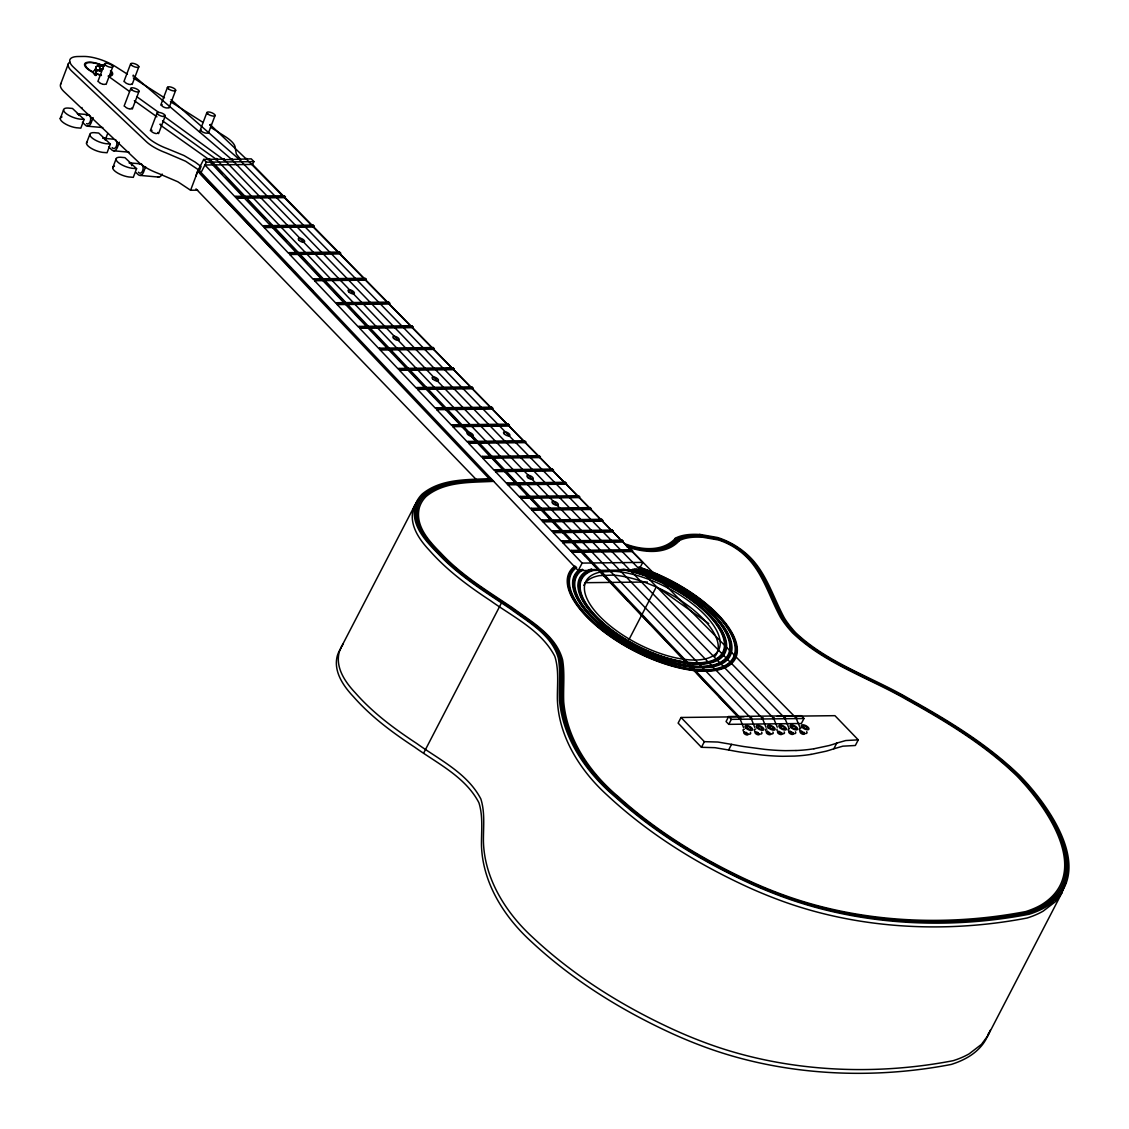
<?xml version="1.0" encoding="UTF-8"?>
<svg xmlns="http://www.w3.org/2000/svg" width="1129" height="1129" viewBox="0 0 1129 1129"><rect width="100%" height="100%" fill="white"/><g stroke="black" fill="none" stroke-linecap="round" stroke-linejoin="round"><path stroke-width="1.5" d="M761.779 718.806L762.851 718.51L761.962 718.707M772.942 718.467L774.198 717.804L773.026 718.665M795.522 718.115L796.651 717.748L795.578 717.973M207.962 159.711L208.343 158.991M784.316 718.411L785.474 717.861L784.345 718.115M95.499 68.657L94.737 69.871M95.979 66.879L96.021 69.349M1065.607 882.934L1061.839 892.983L987.889 1035.646L981.482 1044.353L969.218 1053.794A246.207 104.447 27.4 0 1 953.186 1060.681C871.235 1076.501 782.228 1071.76 703.79 1042.152A211.377 89.671 27.4 0 1 673.787 1029.704C622.587 1006.207 574.125 976.063 532.86 937.493C505.947 912.98 484.383 878.729 483.424 841.472C483.283 827.317 485.202 812.725 480.869 798.993C467.477 773.167 439.336 759.732 416.643 743.418C394.501 728.868 372.993 712.978 355.423 692.966C345.361 682.311 335.257 667.803 339.166 652.379A144.935 61.474 27.4 0 1 343.258 643.967M246.574 159.231C246.969 157.552 244.443 159.697 246.785 158.526M988.75 1032.852C985.335 1043.619 976.924 1052.073 967.271 1057.548A246.207 104.447 27.4 0 1 951.239 1064.435C869.288 1080.255 780.28 1075.514 701.843 1045.906A211.377 89.671 27.4 0 1 671.84 1033.458C620.64 1009.961 572.177 979.817 530.912 941.247C504 916.734 482.436 882.483 481.476 845.226C481.335 831.071 483.254 816.479 478.922 802.747C465.529 776.921 437.403 763.486 414.696 747.172C392.553 732.622 371.046 716.732 353.476 696.72C343.414 686.065 333.309 671.557 337.218 656.132A144.935 61.474 27.4 0 1 341.311 647.736M990.274 1030.212L987.889 1035.646M60.613 84.223L68.389 63.704M60.246 118.63L63.534 109.95M97.87 81.528L104.588 63.817M84.111 119.462L81.584 119.237A11.756 4.022 20.7 0 1 65.214 112.787A11.756 4.022 20.7 0 1 69.942 108.229L72.468 108.455L84.111 119.462L80.822 128.156L78.296 127.916A11.756 4.022 20.7 0 1 63.93 123.047A11.756 4.022 20.7 0 1 62.01 116.936M93.128 117.599L91.012 123.174A6.591 3.923 -84.9 0 1 85.959 125.658L82.389 122.271M106.098 84.421L112.801 66.71M86.481 143.228L89.77 134.549M123.908 81.598L130.625 63.873M105.717 138.669L107.594 133.744M132.135 84.492L138.839 66.766M124.105 106.126L130.823 88.415M110.346 144.06L107.82 143.835A11.756 4.022 20.7 0 1 91.449 137.385A11.756 4.022 20.7 0 1 96.177 132.827L98.703 133.053L110.346 144.06L107.057 152.754L104.531 152.528A11.756 4.022 20.7 0 1 91.393 148.421A11.756 4.022 20.7 0 1 86.947 142.198M119.364 142.198L117.247 147.772A6.591 3.923 -84.9 0 1 112.194 150.256L108.624 146.869M132.333 109.019L139.036 91.308M112.717 167.826L116.005 159.147M150.34 130.724L157.058 113.013M136.581 168.658L134.055 168.433A11.756 4.022 20.7 0 1 117.684 161.983A11.756 4.022 20.7 0 1 122.412 157.425L124.938 157.651L136.581 168.658L133.293 177.352L130.766 177.126A11.756 4.022 20.7 0 1 116.4 172.243A11.756 4.022 20.7 0 1 114.481 166.132M160.755 105.124L167.459 87.413M145.599 166.796L143.482 172.37A6.591 3.923 -84.9 0 1 138.43 174.854L136.044 172.596M158.568 133.617L165.271 115.906M168.969 108.017L175.672 90.306M199.551 131.91L206.875 112.575M208.371 133.194L215.089 115.468M61.192 83.334A26.15 8.933 20.7 0 0 64.085 91.731L138.542 162.167A28.013 9.568 20.7 0 0 158.032 173.301L177.803 181.755L190.589 190.251L198.365 169.731L185.579 161.221L165.808 152.768A28.013 9.568 20.7 0 1 146.318 141.647L71.861 71.212A26.15 8.933 20.7 0 1 69.871 62.053M252.388 164.58L253.912 161.63L251.245 158.85L223.161 159.725M223.175 159.175L203.714 159.401L197.448 171.495A33.926 19.122 -44 0 0 195.853 176.322M197.66 171.1L269.902 246.644M571.867 552.279L632.169 551.573L632.55 550.825L572.262 551.531L571.867 552.279L582.127 563.089L642.768 562.383L638.873 569.891L578.231 570.597L201.047 172.511L206.395 162.181L253.912 161.63M285.397 196.883L236.78 197.448L236.398 198.196L285.016 197.631L285.397 196.883L284.31 195.769L235.735 196.333L235.34 197.081L204.942 165.003L252.459 164.439L282.716 195.289M314.201 226.252L264.623 226.83L264.228 227.578L313.82 227L314.201 226.252L313.114 225.137L263.565 225.715L263.184 226.463L236.398 198.196M283.915 196.517L284.31 195.769M264.228 227.578L288.699 253.404L289.08 252.656L339.519 252.063L340.619 253.164L340.224 253.926L289.744 254.505L290.139 253.757L340.619 253.164M312.733 225.885L313.114 225.137M366.318 279.385L314.977 279.978L314.596 280.726L365.923 280.133L366.318 279.385L365.231 278.27L313.933 278.863L313.537 279.625L289.744 254.505M339.519 252.063L339.137 252.811L313.82 227M389.717 303.235L337.585 303.842L337.204 304.59L389.336 303.983L389.717 303.235L388.63 302.12L336.541 302.727L336.146 303.489L314.596 280.726M412.932 326.902L360.024 327.523L359.629 328.271L412.537 327.65L412.932 326.902L411.845 325.787L358.966 326.408L358.585 327.156L337.204 304.59M388.235 302.882L388.63 302.12M434.27 348.663L380.642 349.284L380.261 350.032L433.875 349.411L434.27 348.663L433.183 347.549L379.598 348.169L379.203 348.932L359.629 328.271M385.017 326.845L411.45 326.535L411.845 325.787M454.154 368.929L399.849 369.564L399.468 370.312L453.759 369.677L454.154 368.929L453.054 367.814L398.805 368.449L398.41 369.197L380.261 350.032M433.183 347.549L432.788 348.296L412.537 327.65M472.868 388.009L417.942 388.644L417.561 389.406L472.472 388.757L472.868 388.009L471.781 386.894L416.897 387.543L416.502 388.291L399.468 370.312M452.673 368.562L453.054 367.814M492.752 408.275L437.149 408.924L436.768 409.686L492.357 409.023L492.752 408.275L491.665 407.174L436.104 407.823L435.709 408.571L417.561 389.406M509.405 425.266L453.251 425.915L452.87 426.677L509.024 426.014L509.405 425.266L508.318 424.151L452.207 424.814L451.812 425.562L436.768 409.686M455.947 387.826L471.386 387.642L471.781 386.894M340.845 647.975L414.795 505.312M525.691 441.862L468.987 442.526L468.606 443.288L525.31 442.624L525.691 441.862L524.604 440.762L467.942 441.425L467.547 442.173L452.87 426.677M491.665 407.174L491.27 407.922L472.472 388.757M540.368 456.836L483.184 457.499L482.789 458.247L539.987 457.584L540.368 456.836L539.281 455.721L482.125 456.384L481.73 457.146L468.606 443.288M507.923 424.899L508.318 424.151M553.464 470.186L495.829 470.849L495.448 471.612L553.083 470.934L553.464 470.186L552.377 469.071L494.784 469.749L494.389 470.497L482.789 458.247M490.311 479.924L491.016 478.555C467.829 479.867 441.312 478.315 422.302 493.952A144.935 61.474 27.4 0 0 415.063 505.947C410.561 524.787 425.393 540.791 437.558 553.097C458.487 575.705 485.103 591.822 510.463 608.856C528.584 622.347 552.109 635.02 558.375 658.348C560.676 672.207 558.897 686.277 559.476 700.234C562.863 738.916 586.784 773.153 615.926 797.54C655.497 833.174 701.448 861.046 749.684 883.287A211.377 89.671 27.4 0 0 779.687 895.72C858.125 925.328 947.132 930.07 1029.083 914.25A246.207 104.447 27.4 0 0 1045.115 907.377C1098.376 874.439 1050.012 806.586 1019.953 775.736C987.423 744.237 948.261 720.429 908.845 698.569C871.221 676.68 827.698 663.033 795.691 632.692A100.114 42.465 27.4 0 1 784.345 617.944C772.462 595.914 765.603 569.835 745.648 553.154A38.005 16.116 27.4 0 0 740.497 549.061L736.658 546.45A35.309 14.987 27.4 0 0 732.566 544.023A36.043 15.284 27.4 0 0 723.971 539.845A34.689 14.719 27.4 0 0 717.522 537.503L699.726 534.37M495.448 471.612L506.921 483.72L507.316 482.972L565.347 482.295L566.433 483.41L566.052 484.158L507.979 484.835L508.36 484.087L566.433 483.41M521.57 456.68L538.9 456.469L539.281 455.721M507.979 484.835L519.636 497.141L520.032 496.393L578.5 495.716L579.6 496.816L579.205 497.579L520.695 498.256L521.076 497.508L579.6 496.816M591.286 508.742L532.38 509.419L531.985 510.181L590.89 509.489L591.286 508.742L590.185 507.627L531.322 508.318L530.926 509.066L520.695 498.256M551.982 469.819L552.377 469.071M531.985 510.181L542.005 520.751L542.386 520.003L601.644 519.298L602.731 520.413L602.35 521.161L543.049 521.866L543.444 521.104L602.731 520.413M423.643 753.099L501.488 602.914M565.347 482.295L564.952 483.043L553.083 470.934M613.343 531.223L553.69 531.928L553.295 532.676L612.948 531.971L613.343 531.223L612.257 530.108L552.631 530.813L552.25 531.561L543.049 521.866M578.5 495.716L578.119 496.464L566.052 484.158M623.18 541.257L563.202 541.962L562.821 542.71L622.799 542.019L623.18 541.257L622.093 540.156L562.157 540.847L561.762 541.61L553.295 532.676M589.804 508.375L590.185 507.627M562.821 542.71L570.822 551.164L571.203 550.416L631.464 549.71L632.55 550.825M601.644 519.298L601.263 520.06L590.89 509.489M578.231 570.597L582.127 563.089M583.806 531.194L611.862 530.87L612.257 530.108M621.712 540.904L622.093 540.156M631.083 550.458L631.464 549.71M628.98 639.593L656.302 586.868M743.997 716.746L681.041 717.479L678.12 723.11L701.448 747.299L714.953 747.68L730.209 750.277A260.263 110.402 27.4 0 0 740.977 752.196L761.722 754.976A230.739 97.884 27.4 0 0 782.665 756.289L794.322 756.091A231.149 98.054 27.4 0 0 811.017 754.384M701.448 747.299L704.355 741.668L717.875 742.035L733.13 744.646A260.263 110.402 27.4 0 0 743.898 746.565L764.643 749.346A230.739 97.884 27.4 0 0 785.572 750.658L795.973 750.503M728.642 716.534L726.06 721.544L728.769 724.352L801.378 723.506L803.975 718.496L801.251 715.687L728.642 716.534L731.366 719.356L803.975 718.496M728.769 724.352L731.366 719.356M728.642 749.966L731.564 744.336M833.837 748.739L836.758 743.108L845.762 740.539L858.266 739.862L855.345 745.493L842.841 746.17L832.892 749.077A260.263 110.402 27.4 0 1 826.033 751.208L811.045 754.398M1061.839 892.983L1055.432 901.69L1043.168 911.131A246.207 104.447 27.4 0 1 1027.136 918.004C945.185 933.824 856.177 929.082 777.754 899.474A211.377 89.671 27.4 0 1 747.737 887.041C696.537 863.544 648.074 833.385 606.823 794.83C579.897 770.303 558.333 736.066 557.373 698.795C557.232 684.654 559.151 670.047 554.819 656.33C541.426 630.49 513.3 617.069 490.593 600.741C468.45 586.191 446.943 570.314 429.373 550.303C419.311 539.634 409.206 525.126 413.115 509.701A144.935 61.474 27.4 0 1 419.24 498.863M231.755 159.076L230.697 159.612M215.738 159.09L215.71 159.895M133.264 75.107L132.968 76.123M159.796 124.303L160.572 124.218M103.332 68.319L102.767 68.841A3.74 1.27 20.7 0 1 100.848 69.194M675.269 538.491C664.431 550.148 647.129 550.232 632.734 546.337A34.83 14.776 27.4 0 1 626.327 544.263M679.065 541.017C667.493 553.323 649.02 552.928 633.821 548.892A39.444 16.737 27.4 0 1 626.567 546.535M97.489 70.647L96.021 71.395A7.578 2.597 20.7 0 0 95.711 72.327L96.163 74.81A3.641 1.242 20.7 0 1 95.697 75.431L95.782 75.474A3.74 1.27 20.7 0 0 96.261 74.839L95.81 72.355A7.466 2.554 20.7 0 1 96.12 71.437M836.758 743.108L835.813 743.432A260.263 110.402 27.4 0 1 828.954 745.577L813.953 748.767M103.064 68.333L102.894 68.883A3.867 1.327 20.7 0 1 100.918 69.264L100.241 69.081M95.669 75.431L93.509 73.018M100.086 69.01L99.535 67.43A7.607 2.597 20.7 0 1 101.215 65.948L104.588 65.708M96.12 66.936A7.338 2.512 20.7 0 1 97.856 65.849L102.739 65.341A11.135 3.796 20.7 0 1 104.334 65.397A11.205 3.824 20.7 0 0 102.443 65.313L97.757 65.778M109.174 76.25L110.374 76.109A14.945 5.109 20.7 0 0 111.221 70.986M750.7 718.877L751.731 717.889L750.489 718.933M102.556 65.764L103.388 65.722M491.919 479.486C468.888 480.785 442.526 479.218 423.629 494.742A143.355 60.811 27.4 0 0 416.474 506.611C412.014 525.183 426.663 540.946 438.659 553.083C459.461 575.55 485.907 591.54 511.112 608.475C529.557 622.178 553.408 635.119 559.786 658.828C562.087 672.715 560.309 686.799 560.887 700.784C564.26 739.17 587.955 773.196 616.886 797.399C656.203 832.821 701.885 860.524 749.825 882.61A209.839 89.022 27.4 0 0 779.603 894.958C857.715 924.439 946.342 929.082 1027.926 913.375A244.654 103.783 27.4 0 0 1043.859 906.531C1096.767 873.804 1048.728 806.402 1018.866 775.764C986.548 744.477 947.64 720.852 908.492 699.133C870.586 677.118 826.753 663.316 794.576 632.677A101.681 43.128 27.4 0 1 783.046 617.704C771.178 595.844 764.488 569.891 744.703 553.309A36.467 15.467 27.4 0 0 739.749 549.371L736.08 546.873A33.771 14.324 27.4 0 0 732.171 544.545A34.491 14.635 27.4 0 0 723.943 540.551A33.15 14.07 27.4 0 0 717.776 538.321L700.516 535.301M492.823 480.404C469.932 481.716 443.739 480.121 424.956 495.532A141.788 60.147 27.4 0 0 417.871 507.274C413.468 525.578 427.933 541.116 439.76 553.069C460.42 575.409 486.726 591.257 511.762 608.094C530.517 622.023 554.706 635.218 561.184 659.322C563.498 673.223 561.734 687.335 562.313 701.335C565.643 739.439 589.126 773.238 617.845 797.257C656.923 832.454 702.309 859.988 749.952 881.947A208.3 88.358 27.4 0 0 779.518 894.21C857.292 923.55 945.537 928.094 1026.783 912.486A243.102 103.12 27.4 0 0 1042.617 905.684C1095.172 873.183 1047.43 806.219 1017.779 775.792C985.673 744.731 947.033 721.262 908.153 699.698C869.951 677.541 825.807 663.612 793.447 632.663A103.247 43.805 27.4 0 1 781.734 617.464C769.907 595.787 763.359 569.962 743.743 553.464A34.914 14.818 27.4 0 0 739.001 549.682L735.487 547.311A32.219 13.661 27.4 0 0 729.842 544.037A32.924 13.971 27.4 0 0 723.915 541.271A31.612 13.407 27.4 0 0 718.03 539.126L701.321 536.219A81.655 34.632 27.4 0 0 683.116 537.785M493.726 481.335C470.991 482.647 444.953 481.025 426.282 496.337A140.208 59.47 27.4 0 0 419.282 507.937C414.936 525.987 429.203 541.285 440.86 553.055C461.394 575.254 487.545 590.975 512.425 607.712C531.491 621.853 556.018 635.317 562.595 659.802C564.923 673.731 563.145 687.871 563.724 701.885C567.026 739.707 590.298 773.28 618.819 797.116C657.642 832.101 702.746 859.451 750.093 881.283A206.748 87.709 27.4 0 0 779.433 893.448C857.094 922.675 944.55 927.107 1025.626 911.583A241.535 102.457 27.4 0 0 1041.361 904.837C1093.549 872.562 1046.131 806.05 1016.693 775.806C984.798 744.971 946.412 721.685 907.801 700.262C869.302 677.964 824.862 663.894 792.318 632.649A104.828 44.468 27.4 0 1 780.435 617.21C768.623 595.731 762.23 570.032 742.783 553.605A33.362 14.155 27.4 0 0 738.253 550.006L734.908 547.734A30.666 13.012 27.4 0 0 729.532 544.63A31.358 13.308 27.4 0 0 723.887 541.991A30.06 12.758 27.4 0 0 718.298 539.958L702.125 537.15M99.14 70.647L99.945 70.633M190.589 190.251L197.631 190.166M240.548 197.025L273.514 196.644M271.722 226.364L302.473 226.012M288.699 253.404L316.529 253.079M328.934 279.442L363.129 279.032M365.669 303.137L386.499 302.897M445.673 368.647L450.923 368.59M472.176 408.148L489.534 407.936M492.145 425.083L506.173 424.927M479.571 442.032L513.907 441.622M517.082 470.228L550.246 469.847M506.921 483.72L535.061 483.395M519.636 497.141L538.561 496.929M569.03 508.614L588.068 508.403M542.005 520.751L550.712 520.652M582.917 541.356L616.42 540.96M570.822 551.164L574.266 551.121M584.653 582.705L647.425 582.014M777.232 716.351L834.938 715.673L858.266 739.862M101.102 70.675L97.404 70.605M87.554 126.208L102.852 127.577M103.515 138.288L113.126 139.149M113.789 150.806L129.087 152.175M129.75 162.886L140.97 163.888A4.671 2.78 -84.9 0 1 142.804 170.296A4.671 2.78 -84.9 0 1 138.415 172.201M140.024 175.404L158.709 177.084M739.368 719.258L740.088 719.074L210.587 162.604M102.4 65.313L99.451 64.127A14.945 5.109 20.7 0 0 85.239 63.139A14.945 5.109 20.7 0 0 90.856 71.226L93.467 72.792M101.709 65.383L99.408 64.452A14.014 4.784 20.7 0 0 86.086 63.52A14.014 4.784 20.7 0 0 91.336 71.099L93.27 72.044M95.979 73.314L97.828 74.062A14.014 4.784 20.7 0 0 101.257 75.107M96.05 73.681L97.771 74.387A14.945 5.109 20.7 0 0 101.441 75.488M209.345 158.723L209.077 159.711L209.415 158.836L740.723 718.354L739.185 718.75L740.539 717.945M127.408 74.189L115.539 66.611A26.15 8.933 20.7 0 0 83.729 56.45L77.986 56.521A26.15 8.933 20.7 0 0 73.413 67.105L147.871 137.54A28.013 9.568 20.7 0 0 167.36 148.675L184.027 155.548L195.246 162.153L201.061 166.499L199.508 170.606L198.365 169.731L201.047 172.511M133.335 77.972L164.495 97.842M170.437 101.624L203.079 122.44M210.488 127.168L225.334 136.637A28.013 9.568 20.7 0 1 235.199 147.871L236.384 154.151L240.999 159.866M95.273 75.304L93.368 72.778M160.586 125.277L208.667 159.344L222.328 173.683M660.239 589.183L708.772 623.589M134.351 100.679L156.931 116.837M162.576 120.874L216.189 159.26L751.194 718.496L754.779 727.471M108.116 76.08L129.525 91.463M136.665 96.6L158.074 111.983M163.776 116.089L225.504 161.024M93.171 72.044L93.171 71.889A9.272 3.175 20.7 0 1 94.032 70.802L95.852 69.349A6.111 2.089 20.7 0 0 95.076 69.8L95.711 70.069A3.062 1.044 20.7 0 1 96.29 69.927A4.22 1.439 20.7 0 1 97.997 70.196M134.153 76.137L231.247 159.09L773.591 718.227L777.26 727.203M170.987 99.677L238.769 158.991L782.087 715.278L784.796 718.1L789.115 728.572M210.403 124.839L248.126 160.798M249.029 161.743L793.292 715.151L796.001 717.973L800.362 728.431M285.016 197.631L311.519 224.657M340.224 253.926L363.609 277.762M365.923 280.133L387.064 301.683M389.336 303.983L411.45 326.535M433.875 349.411L451.501 367.362M453.759 369.677L471.386 387.642M492.357 409.023L506.738 423.685M509.024 426.014L523.052 440.31M525.31 442.624L538.9 456.469M539.987 457.584L550.783 468.591M579.205 497.579L588.618 507.175M602.35 521.161L611.862 530.87M612.948 531.971L619.511 538.674M622.799 542.019L629.897 549.258M632.169 551.573L641.597 561.184M203.714 159.401L206.395 162.181M739.932 718.566L743.545 727.598M274.799 251.725L290.717 268.236M294.387 272.047L298.056 275.857M304.181 282.194L312.747 291.084M323.769 302.516L327.438 306.326M196.023 188.896L476.156 479.444M681.041 717.479L704.355 741.668M226.393 161.955L762.414 718.369L766.026 727.33M225.969 177.521L242.975 195.43M247.83 200.539L264.835 218.433M269.69 223.556L286.695 241.451M290.336 245.289L307.342 263.184M312.197 268.307L329.202 286.202M334.057 291.324L351.063 309.219M354.704 313.058L371.709 330.952M376.564 336.075L392.356 352.685M398.424 359.078L416.643 378.257M419.071 380.826L434.863 397.436M440.931 403.829L456.723 420.454M461.578 425.577L481.01 446.026M483.438 448.58L499.23 465.204M505.298 471.597L521.09 488.222M525.945 493.331L542.95 511.239M547.805 516.348L563.597 532.973M569.679 539.366L585.457 555.99M590.326 561.099L607.317 578.994M610.972 582.832L627.964 600.741M632.833 605.85L649.824 623.744M654.693 628.867L671.684 646.762M675.34 650.6L692.331 668.495M697.2 673.618L712.978 690.242M719.06 696.635L734.852 713.246M235.735 196.333L236.78 197.448M263.565 225.715L264.623 226.83M289.08 252.656L290.139 253.757M313.933 278.863L314.977 279.978M336.541 302.727L337.585 303.842M358.966 326.408L360.024 327.523M379.598 348.169L380.642 349.284M398.805 368.449L399.849 369.564M416.897 387.543L417.942 388.644M436.104 407.823L437.149 408.924M452.207 424.814L453.251 425.915M467.942 441.425L468.987 442.526M482.125 456.384L483.184 457.499M494.784 469.749L495.829 470.849M507.316 482.972L508.36 484.087M520.032 496.393L521.076 497.508M531.322 508.318L532.38 509.419M542.386 520.003L543.444 521.104M552.631 530.813L553.69 531.928M562.157 540.847L563.202 541.962M571.203 550.416L572.262 551.531M200.341 173.88L489.111 478.654M99.959 68.869L99.662 67.458A7.466 2.554 20.7 0 1 101.314 66.018M750.362 732.326A4.22 1.792 27.4 0 1 748.725 734.189A4.22 1.792 27.4 0 1 743.686 731.521A4.22 1.792 27.4 0 1 744.448 729.207M746.989 732.848A2.329 0.988 27.4 0 1 745.916 732.298M748.005 734.259A2.329 0.988 27.4 0 1 746.537 734.88A2.329 0.988 27.4 0 1 743.983 733.271A2.329 0.988 27.4 0 1 744.731 732.199M770.077 733.3A2.329 0.988 27.4 0 1 769.71 734.711A2.329 0.988 27.4 0 1 766.704 733.243A2.329 0.988 27.4 0 1 767.254 731.931M769.541 732.58A2.329 0.988 27.4 0 1 767.395 730.971M772.899 732.058A4.22 1.792 27.4 0 1 771.276 733.921A4.22 1.792 27.4 0 1 766.224 731.253A4.22 1.792 27.4 0 1 766.986 728.925M795.437 731.79A4.22 1.792 27.4 0 1 793.8 733.652A4.22 1.792 27.4 0 1 788.762 730.985A4.22 1.792 27.4 0 1 789.51 728.671M793.108 732.566A2.329 0.988 27.4 0 1 791.514 732.072M790.992 731.761A2.329 0.988 27.4 0 1 790.159 731.056M792.727 733.173A2.329 0.988 27.4 0 1 792.135 734.443A2.329 0.988 27.4 0 1 789.185 732.933A2.329 0.988 27.4 0 1 789.792 731.663M781.339 733.158A2.329 0.988 27.4 0 1 780.986 734.57A2.329 0.988 27.4 0 1 777.966 733.116A2.329 0.988 27.4 0 1 778.516 731.804M784.175 731.917A4.22 1.792 27.4 0 1 780.774 733.314A4.22 1.792 27.4 0 1 777.091 729.151M781.847 732.693A2.329 0.988 27.4 0 1 780.252 732.199M779.73 731.902A2.329 0.988 27.4 0 1 778.897 731.197M804.158 733.257A2.329 0.988 27.4 0 1 803.199 734.287A2.329 0.988 27.4 0 1 800.39 732.735A2.329 0.988 27.4 0 1 801.054 731.536M804.37 732.425A2.329 0.988 27.4 0 1 803.326 732.185M802.253 731.634A2.329 0.988 27.4 0 1 801.421 730.929M806.699 731.663A4.22 1.792 27.4 0 1 805.062 733.525A4.22 1.792 27.4 0 1 800.024 730.858A4.22 1.792 27.4 0 1 800.771 728.53M759.267 734.132A2.329 0.988 27.4 0 1 757.799 734.739A2.329 0.988 27.4 0 1 755.245 733.144A2.329 0.988 27.4 0 1 755.993 732.058M761.638 732.185A4.22 1.792 27.4 0 1 760 734.048A4.22 1.792 27.4 0 1 754.962 731.38A4.22 1.792 27.4 0 1 755.724 729.066M758.279 732.707A2.329 0.988 27.4 0 1 757.192 732.156M101.017 70.605A5.8 1.976 20.7 0 1 97.955 70.097A4.474 1.524 20.7 0 0 96.134 69.815A3.316 1.129 20.7 0 0 95.513 69.97L95.302 69.885A5.828 1.99 20.7 0 1 96.05 69.504M110.43 70.873A14.014 4.784 20.7 0 1 109.64 75.685M157.623 132.488A3.5 1.2 20.7 0 1 157.566 133.434M156.494 133.589A3.5 1.2 20.7 0 1 152.161 132.008A3.5 1.2 20.7 0 1 151.978 130.287M105.18 84.153A3.472 1.185 20.7 0 1 102.739 84.181M101.878 83.913A3.472 1.185 20.7 0 1 100.283 83.179M99.634 82.756A3.472 1.185 20.7 0 1 98.872 81.923M207.623 132.756A3.5 1.2 20.7 0 1 203.432 132.403A3.5 1.2 20.7 0 1 201.343 129.99M131.401 84.026A3.5 1.2 20.7 0 1 128.593 84.209M127.732 83.927A3.5 1.2 20.7 0 1 124.853 81.895M130.738 108.991A3.5 1.2 20.7 0 1 130.075 108.977M129.299 108.864A3.5 1.2 20.7 0 1 125.164 106.662M131.472 107.989A3.5 1.2 20.7 0 1 131.543 108.666M168.08 107.749A3.5 1.2 20.7 0 1 163.507 106.987A3.5 1.2 20.7 0 1 162.195 104.715M89.177 115.003A4.671 2.78 -84.9 0 1 90.334 121.099A4.671 2.78 -84.9 0 1 86.552 123.611M86.383 115.61A4.671 2.78 -84.9 0 1 88.499 114.692L77.28 113.69A4.671 2.78 -84.9 0 1 79.03 115.468M81.655 108.356A10.175 3.472 20.7 0 1 81.98 107.509M115.412 139.601A4.671 2.78 -84.9 0 1 116.372 146.234A4.671 2.78 -84.9 0 1 112.18 147.603M102.795 138.288A4.671 2.78 -84.9 0 1 105.265 140.067M129.031 162.886A4.671 2.78 -84.9 0 1 131.797 165.723M139.516 164.199A4.671 2.78 -84.9 0 1 140.236 163.888M162.167 174.049A6.591 3.923 -84.9 0 1 157.623 176.844M813.938 748.753A230.739 97.884 27.4 0 1 795.987 750.531M675.057 538.35A81.669 34.646 27.4 0 1 699.853 534.525M583.82 585.344A74.712 31.697 27.4 0 1 599.598 575.621L613.019 575.098A74.712 31.697 27.4 0 1 691.371 608.206A74.712 31.697 27.4 0 1 715.066 656.189M678.854 540.876A76.998 32.656 27.4 0 1 702.252 537.291M638.845 567.054A93.552 39.684 27.4 0 1 737.279 651.687A93.552 39.684 27.4 0 1 632.692 650.149A93.552 39.684 27.4 0 1 574.915 566.109M626.412 545.025A36.354 15.425 27.4 0 0 633.101 547.184C647.75 551.121 665.447 551.206 676.539 539.337A71.494 30.328 27.4 0 1 683.313 536.585L686.009 535.993A86.496 36.692 27.4 0 1 700.53 535.315M683.172 537.827A69.25 29.382 27.4 0 0 677.795 540.17C666.477 552.279 648.385 552.025 633.454 548.031A37.892 16.074 27.4 0 1 628.839 546.619M638.958 567.45A92.776 39.36 27.4 0 1 736.574 651.377A92.776 39.36 27.4 0 1 632.861 649.867A92.776 39.36 27.4 0 1 575.564 566.532M623.73 569.199A81.006 34.364 27.4 0 1 725.792 643.121A81.006 34.364 27.4 0 1 632.141 643.798A81.006 34.364 27.4 0 1 592.146 569.425M622.248 569.326A80.215 34.025 27.4 0 1 711.03 617.253A80.215 34.025 27.4 0 1 706.768 662.582L692.359 663.132A80.215 34.025 27.4 0 1 598.949 619.496A80.215 34.025 27.4 0 1 594.362 569.397M635.091 569.058A86.891 36.862 27.4 0 1 731.267 647.411A86.891 36.862 27.4 0 1 635.98 648.667A86.891 36.862 27.4 0 1 580.235 569.792M632.734 569.157A85.31 36.184 27.4 0 1 729.842 646.465A85.31 36.184 27.4 0 1 634.978 647.397A85.31 36.184 27.4 0 1 582.987 569.651M628.895 569.905A81.782 34.689 27.4 0 1 726.624 645.435A81.782 34.689 27.4 0 1 630.081 643.036A81.782 34.689 27.4 0 1 591.568 568.974M634.216 569.185A86.1 36.523 27.4 0 1 730.562 647.34A86.1 36.523 27.4 0 1 634.258 647.397A86.1 36.523 27.4 0 1 582.338 569.228M620.823 569.496A79.425 33.687 27.4 0 1 724.31 642.203A79.425 33.687 27.4 0 1 630.292 641.992A79.425 33.687 27.4 0 1 596.606 569.439M639.183 568.268A91.209 38.682 27.4 0 1 735.148 650.685A91.209 38.682 27.4 0 1 633.524 649.457A91.209 38.682 27.4 0 1 576.651 567.52M636.516 569.115A87.667 37.186 27.4 0 1 731.987 648.244A87.667 37.186 27.4 0 1 635.302 648.695A87.667 37.186 27.4 0 1 579.586 569.383M639.07 567.859A91.985 39.021 27.4 0 1 735.854 650.996A91.985 39.021 27.4 0 1 633.369 649.754A91.985 39.021 27.4 0 1 576.002 567.097M763.105 718.115L761.849 718.354L763.105 718.115M209.782 124.966L210.883 124.458L209.839 124.811M224.29 158.808L223.556 158.737L224.29 158.808M216.81 158.864C217.191 160.276 215.667 157.566 216.81 158.864M238.191 159.161L239.306 158.596L238.191 159.161M230.669 159.062L231.826 158.653L230.711 159.09M614.966 571.345L601.545 571.867A74.712 31.697 27.4 0 0 632.819 641.117A74.712 31.697 27.4 0 0 719.498 637.8A74.712 31.697 27.4 0 0 614.966 571.345M745.832 727.993A4.22 1.792 27.4 0 0 752.394 730.11A4.22 1.792 27.4 0 0 748.202 725.764A4.22 1.792 27.4 0 0 745.832 727.993M747.243 728.05A2.329 0.988 27.4 0 0 750.827 729.108A2.329 0.988 27.4 0 0 748.358 726.709A2.329 0.988 27.4 0 0 747.243 728.05M768.369 727.725A4.22 1.792 27.4 0 0 774.931 729.842A4.22 1.792 27.4 0 0 770.74 725.495A4.22 1.792 27.4 0 0 768.369 727.725M769.78 727.782A2.329 0.988 27.4 0 0 773.379 728.84A2.329 0.988 27.4 0 0 770.895 726.441A2.329 0.988 27.4 0 0 769.78 727.782M790.907 727.457A4.22 1.792 27.4 0 0 797.455 729.574A4.22 1.792 27.4 0 0 793.278 725.227A4.22 1.792 27.4 0 0 790.907 727.457M792.304 727.513A2.329 0.988 27.4 0 0 795.903 728.572A2.329 0.988 27.4 0 0 793.433 726.173A2.329 0.988 27.4 0 0 792.304 727.513M779.645 727.584A4.22 1.792 27.4 0 0 786.193 729.701A4.22 1.792 27.4 0 0 782.002 725.368A4.22 1.792 27.4 0 0 779.645 727.584M781.042 727.655A2.329 0.988 27.4 0 0 784.641 728.699A2.329 0.988 27.4 0 0 782.171 726.3A2.329 0.988 27.4 0 0 781.042 727.655M803.566 727.386A2.329 0.988 27.4 0 0 807.164 728.445A2.329 0.988 27.4 0 0 804.695 726.046A2.329 0.988 27.4 0 0 803.566 727.386M802.169 727.33A4.22 1.792 27.4 0 0 808.731 729.447A4.22 1.792 27.4 0 0 804.54 725.1A4.22 1.792 27.4 0 0 802.169 727.33M757.107 727.852A4.22 1.792 27.4 0 0 763.67 729.969A4.22 1.792 27.4 0 0 759.478 725.622A4.22 1.792 27.4 0 0 757.107 727.852M758.519 727.909A2.329 0.988 27.4 0 0 762.103 728.967A2.329 0.988 27.4 0 0 759.634 726.568A2.329 0.988 27.4 0 0 758.519 727.909M168.489 88.895A4.361 1.496 20.7 0 0 175.475 90.645A4.361 1.496 20.7 0 0 170.747 87.032A4.361 1.496 20.7 0 0 168.489 88.895M131.656 65.355A4.361 1.496 20.7 0 0 138.641 67.105A4.361 1.496 20.7 0 0 133.899 63.506A4.361 1.496 20.7 0 0 131.656 65.355M105.618 65.299A4.361 1.496 20.7 0 0 112.604 67.048A4.361 1.496 20.7 0 0 107.876 63.436A4.361 1.496 20.7 0 0 105.618 65.299M131.853 89.897A4.361 1.496 20.7 0 0 138.839 91.647A4.361 1.496 20.7 0 0 134.111 88.034A4.361 1.496 20.7 0 0 131.853 89.897M207.905 114.057A4.361 1.496 20.7 0 0 214.877 115.807A4.361 1.496 20.7 0 0 210.149 112.208A4.361 1.496 20.7 0 0 207.905 114.057M158.088 114.495A4.361 1.496 20.7 0 0 165.074 116.245A4.361 1.496 20.7 0 0 160.346 112.632A4.361 1.496 20.7 0 0 158.088 114.495M432.619 378.794A3.5 1.482 27.4 0 0 438.123 380.868A3.5 1.482 27.4 0 0 435.102 377.269A3.5 1.482 27.4 0 0 432.619 378.794M393.598 338.333A3.5 1.482 27.4 0 0 399.031 340.069A3.5 1.482 27.4 0 0 395.503 336.456A3.5 1.482 27.4 0 0 393.598 338.333M527.906 477.623A3.5 1.482 27.4 0 0 533.198 478.964A3.5 1.482 27.4 0 0 529.205 475.394A3.5 1.482 27.4 0 0 527.906 477.623M348.762 291.832A3.5 1.482 27.4 0 0 354.196 293.596A3.5 1.482 27.4 0 0 350.724 289.984A3.5 1.482 27.4 0 0 348.762 291.832M467.66 434.34A3.5 1.482 27.4 0 0 473.093 436.09A3.5 1.482 27.4 0 0 469.608 432.492A3.5 1.482 27.4 0 0 467.66 434.34M504.324 433.988A3.5 1.482 27.4 0 0 509.729 435.625A3.5 1.482 27.4 0 0 506.074 432.012A3.5 1.482 27.4 0 0 504.324 433.988M299.002 240.223A3.5 1.482 27.4 0 0 304.449 241.987A3.5 1.482 27.4 0 0 300.963 238.374A3.5 1.482 27.4 0 0 299.002 240.223M552.885 503.548A3.5 1.482 27.4 0 0 558.22 505.002A3.5 1.482 27.4 0 0 554.353 501.417A3.5 1.482 27.4 0 0 552.885 503.548"/></g></svg>
